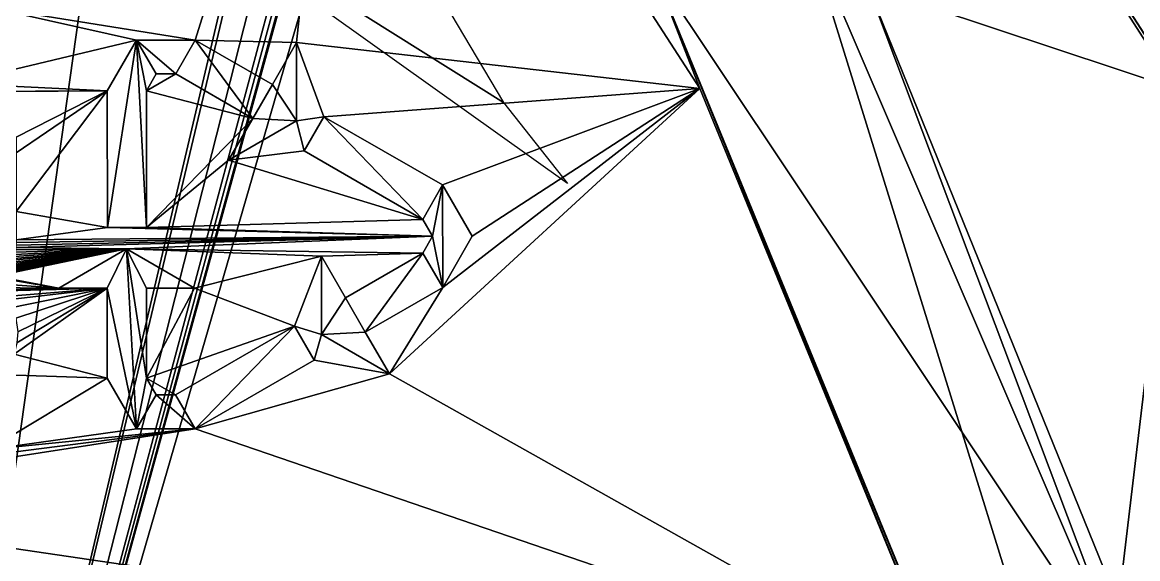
# Model space of a CAD drawing. Header units: millimetres. Extents: x -228 to 228, y -204 to 237.
# Drawn here: x 30.94 to 45.28, y 14.67 to 21.57 of the extents above; entities that cross this region are included whole.
import ezdxf

# ---------------------------------------------------------------- set-up
doc = ezdxf.new("R2010")
doc.units = ezdxf.units.MM
doc.header["$LTSCALE"] = 127.314815
for name, color, linetype in [('1821', 7, 'CONTINUOUS'), ('2391', 7, 'CONTINUOUS'), ('2468', 7, 'CONTINUOUS'), ('5003', 7, 'CONTINUOUS'), ('5004', 7, 'CONTINUOUS'), ('5093', 7, 'CONTINUOUS'), ('5139', 7, 'CONTINUOUS'), ('5140', 7, 'CONTINUOUS'), ('5155', 7, 'CONTINUOUS'), ('5322', 7, 'CONTINUOUS'), ('5323', 7, 'CONTINUOUS'), ('5324', 7, 'CONTINUOUS'), ('5325', 7, 'CONTINUOUS'), ('5326', 7, 'CONTINUOUS'), ('5327', 7, 'CONTINUOUS'), ('5328', 7, 'CONTINUOUS'), ('5329', 7, 'CONTINUOUS'), ('5330', 7, 'CONTINUOUS'), ('5331', 7, 'CONTINUOUS'), ('5332', 7, 'CONTINUOUS'), ('5333', 7, 'CONTINUOUS'), ('5334', 7, 'CONTINUOUS'), ('5335', 7, 'CONTINUOUS'), ('5336', 7, 'CONTINUOUS'), ('5337', 7, 'CONTINUOUS'), ('5338', 7, 'CONTINUOUS'), ('5339', 7, 'CONTINUOUS'), ('5340', 7, 'CONTINUOUS'), ('5341', 7, 'CONTINUOUS'), ('5342', 7, 'CONTINUOUS'), ('5343', 7, 'CONTINUOUS'), ('5344', 7, 'CONTINUOUS'), ('5345', 7, 'CONTINUOUS'), ('5346', 7, 'CONTINUOUS'), ('5347', 7, 'CONTINUOUS'), ('5348', 7, 'CONTINUOUS'), ('5349', 7, 'CONTINUOUS'), ('5350', 7, 'CONTINUOUS'), ('5351', 7, 'CONTINUOUS'), ('5352', 7, 'CONTINUOUS'), ('5353', 7, 'CONTINUOUS'), ('5354', 7, 'CONTINUOUS'), ('5355', 7, 'CONTINUOUS')]:
    doc.layers.add(name, color=color, linetype=linetype)

msp = doc.modelspace()

# ---------------------------------------------------------------- linework, layer by layer
at = {"layer": '1821', "color": 5, "linetype": 'Continuous'}
msp.add_3dface([(100.627, 31.395, 17.1), (-23.625, 19.449, 17.1), (102.627, 31.395, 17.1), (100.627, 31.395, 17.1)], dxfattribs=at)
at = {"layer": '2391', "color": 6, "linetype": 'Continuous'}
for points in [[(36.45, 21.678, 1074.925), (37.127, 20.537, 1074.931), (31.86, 23.841, 1074.155), (36.45, 21.678, 1074.925)], [(37.127, 20.537, 1074.931), (37.951, 19.497, 1074.998), (31.86, 23.841, 1074.155), (37.127, 20.537, 1074.931)]]:
    msp.add_3dface(points, dxfattribs=at)
at = {"layer": '2468', "color": 6, "linetype": 'Continuous'}
for points in [[(31.024, 26.29, 1083.49), (30.14, 18.058, 1075.303), (31.135, 26.448, 1077.078), (31.024, 26.29, 1083.49)], [(29.912, 17.762, 1083.49), (30.026, 17.909, 1079.417), (31.024, 26.29, 1083.49), (29.912, 17.762, 1083.49)], [(30.026, 17.909, 1079.417), (30.14, 18.058, 1075.303), (31.024, 26.29, 1083.49), (30.026, 17.909, 1079.417)]]:
    msp.add_3dface(points, dxfattribs=at)
at = {"layer": '5003', "color": 6, "linetype": 'Continuous'}
for points in [[(29, 2.712, 1039.01), (36.251, 29.051, 1039.01), (37.817, 33.092, 1039.01), (29, 2.712, 1039.01)], [(44.663, 10.998, 1039.01), (29, 2.712, 1039.01), (37.817, 33.092, 1039.01), (44.663, 10.998, 1039.01)], [(45.814, 20.647, 1039.01), (44.663, 10.998, 1039.01), (37.817, 33.092, 1039.01), (45.814, 20.647, 1039.01)], [(30.526, 29.503, 1039.01), (32.556, 27.968, 1039.01), (29, 2.712, 1039.01), (30.526, 29.503, 1039.01)], [(36.123, 28.658, 1039.01), (36.251, 29.051, 1039.01), (29, 2.712, 1039.01), (36.123, 28.658, 1039.01)], [(36.007, 28.525, 1039.01), (36.123, 28.658, 1039.01), (29, 2.712, 1039.01), (36.007, 28.525, 1039.01)], [(35.885, 28.398, 1039.01), (36.007, 28.525, 1039.01), (29, 2.712, 1039.01), (35.885, 28.398, 1039.01)], [(35.058, 28.437, 1039.01), (35.117, 28.383, 1039.01), (29, 2.712, 1039.01), (35.058, 28.437, 1039.01)], [(32.556, 27.968, 1039.01), (35.058, 28.437, 1039.01), (29, 2.712, 1039.01), (32.556, 27.968, 1039.01)], [(35.504, 28.237, 1039.01), (35.885, 28.398, 1039.01), (29, 2.712, 1039.01), (35.504, 28.237, 1039.01)], [(35.117, 28.383, 1039.01), (35.504, 28.237, 1039.01), (29, 2.712, 1039.01), (35.117, 28.383, 1039.01)], [(44.663, 10.998, 1039.01), (45.814, 20.647, 1039.01), (50.629, 10.998, 1039.01), (44.663, 10.998, 1039.01)]]:
    msp.add_3dface(points, dxfattribs=at)
at = {"layer": '5004', "color": 6, "linetype": 'Continuous'}
for points in [[(41.812, 22.032, 1041.01), (45.831, 20.694, 1041.01), (37.836, 33.124, 1041.01), (41.812, 22.032, 1041.01)], [(30.671, 28.538, 1041.01), (20.956, 18.12, 1041.01), (32.655, 27.982, 1041.01), (30.671, 28.538, 1041.01)], [(32.655, 27.982, 1041.01), (20.956, 18.12, 1041.01), (25.724, 21.816, 1041.01), (32.655, 27.982, 1041.01)], [(33.164, 21.341, 1041.01), (35.145, 27.683, 1041.01), (30.504, 21.764, 1041.01), (33.164, 21.341, 1041.01)], [(34.465, 21.307, 1041.01), (35.145, 27.683, 1041.01), (33.164, 21.341, 1041.01), (34.465, 21.307, 1041.01)], [(39.652, 20.719, 1041.01), (35.145, 27.683, 1041.01), (34.465, 21.307, 1041.01), (39.652, 20.719, 1041.01)], [(45.363, 13.262, 1041.01), (45.831, 20.694, 1041.01), (41.812, 22.032, 1041.01), (45.363, 13.262, 1041.01)], [(30.073, 20.782, 1041.01), (32.409, 21.341, 1041.01), (30.504, 21.764, 1041.01), (30.073, 20.782, 1041.01)], [(32.409, 21.341, 1041.01), (33.164, 21.341, 1041.01), (30.504, 21.764, 1041.01), (32.409, 21.341, 1041.01)], [(32.032, 20.686, 1041.01), (32.409, 21.341, 1041.01), (30.073, 20.782, 1041.01), (32.032, 20.686, 1041.01)], [(34.155, 20.769, 1041.01), (34.465, 21.307, 1041.01), (33.164, 21.341, 1041.01), (34.155, 20.769, 1041.01)], [(34.815, 20.353, 1041.01), (39.652, 20.719, 1041.01), (34.465, 21.307, 1041.01), (34.815, 20.353, 1041.01)], [(34.466, 20.301, 1041.01), (34.815, 20.353, 1041.01), (34.465, 21.307, 1041.01), (34.466, 20.301, 1041.01)], [(33.902, 20.332, 1041.01), (32.912, 20.904, 1041.01), (32.537, 20.687, 1041.01), (33.902, 20.332, 1041.01)], [(32.537, 20.687, 1041.01), (32.912, 20.904, 1041.01), (32.662, 20.904, 1041.01), (32.537, 20.687, 1041.01)], [(32.032, 20.686, 1041.01), (30.073, 20.782, 1041.01), (26.499, 20.662, 1041.01), (32.032, 20.686, 1041.01)], [(29.51, 20.669, 1041.01), (32.032, 20.686, 1041.01), (26.499, 20.662, 1041.01), (29.51, 20.669, 1041.01)], [(32.032, 20.686, 1041.01), (29.51, 20.669, 1041.01), (30.86, 20.093, 1041.01), (32.032, 20.686, 1041.01)], [(32.034, 18.931, 1041.01), (32.032, 20.686, 1041.01), (30.86, 19.136, 1041.01), (32.034, 18.931, 1041.01)], [(30.86, 19.89, 1041.01), (32.032, 20.686, 1041.01), (30.86, 20.093, 1041.01), (30.86, 19.89, 1041.01)], [(32.032, 20.686, 1041.01), (30.86, 19.89, 1041.01), (30.86, 19.136, 1041.01), (32.032, 20.686, 1041.01)], [(32.539, 18.932, 1041.01), (33.902, 20.332, 1041.01), (32.537, 20.687, 1041.01), (32.539, 18.932, 1041.01)], [(36.343, 19.477, 1041.01), (39.652, 20.719, 1041.01), (34.815, 20.353, 1041.01), (36.343, 19.477, 1041.01)], [(42.796, 13.04, 1041.01), (39.652, 20.719, 1041.01), (35.659, 17.048, 1041.01), (42.796, 13.04, 1041.01)], [(35.659, 17.048, 1041.01), (39.652, 20.719, 1041.01), (36.345, 18.16, 1041.01), (35.659, 17.048, 1041.01)], [(36.725, 18.819, 1041.01), (39.652, 20.719, 1041.01), (36.343, 19.477, 1041.01), (36.725, 18.819, 1041.01)], [(36.345, 18.16, 1041.01), (39.652, 20.719, 1041.01), (36.725, 18.819, 1041.01), (36.345, 18.16, 1041.01)], [(33.592, 19.795, 1041.01), (33.902, 20.332, 1041.01), (32.539, 18.932, 1041.01), (33.592, 19.795, 1041.01)], [(33.592, 19.795, 1041.01), (34.563, 19.916, 1041.01), (34.466, 20.301, 1041.01), (33.592, 19.795, 1041.01)], [(34.563, 19.916, 1041.01), (34.815, 20.353, 1041.01), (34.466, 20.301, 1041.01), (34.563, 19.916, 1041.01)], [(36.09, 19.034, 1041.01), (33.592, 19.795, 1041.01), (32.539, 18.932, 1041.01), (36.09, 19.034, 1041.01)], [(36.09, 19.034, 1041.01), (34.563, 19.916, 1041.01), (33.592, 19.795, 1041.01), (36.09, 19.034, 1041.01)], [(30.86, 18.77, 1041.01), (32.034, 18.931, 1041.01), (30.86, 19.136, 1041.01), (30.86, 18.77, 1041.01)], [(36.215, 18.818, 1041.01), (32.034, 18.931, 1041.01), (30.86, 18.77, 1041.01), (36.215, 18.818, 1041.01)], [(32.034, 18.931, 1041.01), (36.215, 18.818, 1041.01), (32.539, 18.932, 1041.01), (32.034, 18.931, 1041.01)], [(36.215, 18.818, 1041.01), (36.09, 19.034, 1041.01), (32.539, 18.932, 1041.01), (36.215, 18.818, 1041.01)], [(32.28, 18.654, 1041.01), (36.215, 18.818, 1041.01), (30.856, 18.672, 1041.01), (32.28, 18.654, 1041.01)], [(30.856, 18.672, 1041.01), (36.215, 18.818, 1041.01), (30.858, 18.703, 1041.01), (30.856, 18.672, 1041.01)], [(30.858, 18.703, 1041.01), (36.215, 18.818, 1041.01), (30.86, 18.736, 1041.01), (30.858, 18.703, 1041.01)], [(30.86, 18.736, 1041.01), (36.215, 18.818, 1041.01), (30.86, 18.77, 1041.01), (30.86, 18.736, 1041.01)], [(36.09, 18.601, 1041.01), (36.215, 18.818, 1041.01), (32.28, 18.654, 1041.01), (36.09, 18.601, 1041.01)], [(31.41, 18.15, 1041.01), (32.28, 18.654, 1041.01), (30.595, 18.303, 1041.01), (31.41, 18.15, 1041.01)], [(30.595, 18.303, 1041.01), (32.28, 18.654, 1041.01), (30.618, 18.308, 1041.01), (30.595, 18.303, 1041.01)], [(30.618, 18.308, 1041.01), (32.28, 18.654, 1041.01), (30.639, 18.314, 1041.01), (30.618, 18.308, 1041.01)], [(30.639, 18.314, 1041.01), (32.28, 18.654, 1041.01), (30.659, 18.322, 1041.01), (30.639, 18.314, 1041.01)], [(30.659, 18.322, 1041.01), (32.28, 18.654, 1041.01), (30.678, 18.331, 1041.01), (30.659, 18.322, 1041.01)], [(30.678, 18.331, 1041.01), (32.28, 18.654, 1041.01), (30.695, 18.34, 1041.01), (30.678, 18.331, 1041.01)], [(30.695, 18.34, 1041.01), (32.28, 18.654, 1041.01), (30.712, 18.351, 1041.01), (30.695, 18.34, 1041.01)], [(30.712, 18.351, 1041.01), (32.28, 18.654, 1041.01), (30.727, 18.363, 1041.01), (30.712, 18.351, 1041.01)], [(30.727, 18.363, 1041.01), (32.28, 18.654, 1041.01), (30.742, 18.376, 1041.01), (30.727, 18.363, 1041.01)], [(30.742, 18.376, 1041.01), (32.28, 18.654, 1041.01), (30.755, 18.391, 1041.01), (30.742, 18.376, 1041.01)], [(30.755, 18.391, 1041.01), (32.28, 18.654, 1041.01), (30.768, 18.406, 1041.01), (30.755, 18.391, 1041.01)], [(30.768, 18.406, 1041.01), (32.28, 18.654, 1041.01), (30.78, 18.423, 1041.01), (30.768, 18.406, 1041.01)], [(30.78, 18.423, 1041.01), (32.28, 18.654, 1041.01), (30.792, 18.443, 1041.01), (30.78, 18.423, 1041.01)], [(30.792, 18.443, 1041.01), (32.28, 18.654, 1041.01), (30.804, 18.463, 1041.01), (30.792, 18.443, 1041.01)], [(30.804, 18.463, 1041.01), (32.28, 18.654, 1041.01), (30.813, 18.485, 1041.01), (30.804, 18.463, 1041.01)], [(30.813, 18.485, 1041.01), (32.28, 18.654, 1041.01), (30.822, 18.508, 1041.01), (30.813, 18.485, 1041.01)], [(30.822, 18.508, 1041.01), (32.28, 18.654, 1041.01), (30.83, 18.532, 1041.01), (30.822, 18.508, 1041.01)], [(30.83, 18.532, 1041.01), (32.28, 18.654, 1041.01), (30.837, 18.557, 1041.01), (30.83, 18.532, 1041.01)], [(30.837, 18.557, 1041.01), (32.28, 18.654, 1041.01), (30.843, 18.584, 1041.01), (30.837, 18.557, 1041.01)], [(30.843, 18.584, 1041.01), (32.28, 18.654, 1041.01), (30.848, 18.612, 1041.01), (30.843, 18.584, 1041.01)], [(30.848, 18.612, 1041.01), (32.28, 18.654, 1041.01), (30.853, 18.641, 1041.01), (30.848, 18.612, 1041.01)], [(30.853, 18.641, 1041.01), (32.28, 18.654, 1041.01), (30.856, 18.672, 1041.01), (30.853, 18.641, 1041.01)], [(34.785, 18.563, 1041.01), (36.09, 18.601, 1041.01), (32.28, 18.654, 1041.01), (34.785, 18.563, 1041.01)], [(33.155, 18.15, 1041.01), (34.785, 18.563, 1041.01), (32.28, 18.654, 1041.01), (33.155, 18.15, 1041.01)], [(34.785, 18.563, 1041.01), (33.155, 18.15, 1041.01), (34.441, 17.663, 1041.01), (34.785, 18.563, 1041.01)], [(34.785, 17.553, 1041.01), (34.785, 18.563, 1041.01), (34.441, 17.663, 1041.01), (34.785, 17.553, 1041.01)], [(35.095, 18.027, 1041.01), (36.09, 18.601, 1041.01), (34.785, 18.563, 1041.01), (35.095, 18.027, 1041.01)], [(31.41, 18.15, 1041.01), (29.87, 18.261, 1041.01), (26.93, 18.188, 1041.01), (31.41, 18.15, 1041.01)], [(29.87, 18.261, 1041.01), (31.41, 18.15, 1041.01), (30.546, 18.297, 1041.01), (29.87, 18.261, 1041.01)], [(30.546, 18.297, 1041.01), (31.41, 18.15, 1041.01), (30.571, 18.3, 1041.01), (30.546, 18.297, 1041.01)], [(30.571, 18.3, 1041.01), (31.41, 18.15, 1041.01), (30.595, 18.303, 1041.01), (30.571, 18.3, 1041.01)], [(31.41, 18.15, 1041.01), (26.93, 18.188, 1041.01), (26.93, 18.019, 1041.01), (31.41, 18.15, 1041.01)], [(32.03, 18.15, 1041.01), (31.41, 18.15, 1041.01), (26.93, 18.019, 1041.01), (32.03, 18.15, 1041.01)], [(30.516, 18.024, 1041.01), (32.03, 18.15, 1041.01), (26.93, 18.019, 1041.01), (30.516, 18.024, 1041.01)], [(30.671, 17.993, 1041.01), (32.03, 18.15, 1041.01), (30.516, 18.024, 1041.01), (30.671, 17.993, 1041.01)], [(30.79, 17.898, 1041.01), (32.03, 18.15, 1041.01), (30.671, 17.993, 1041.01), (30.79, 17.898, 1041.01)], [(30.859, 17.766, 1041.01), (32.03, 18.15, 1041.01), (30.79, 17.898, 1041.01), (30.859, 17.766, 1041.01)], [(32.03, 16.993, 1041.01), (32.03, 18.15, 1041.01), (30.835, 17.302, 1041.01), (32.03, 16.993, 1041.01)], [(30.835, 17.302, 1041.01), (32.03, 18.15, 1041.01), (30.872, 17.449, 1041.01), (30.835, 17.302, 1041.01)], [(30.883, 17.59, 1041.01), (32.03, 18.15, 1041.01), (30.859, 17.766, 1041.01), (30.883, 17.59, 1041.01)], [(30.872, 17.449, 1041.01), (32.03, 18.15, 1041.01), (30.883, 17.59, 1041.01), (30.872, 17.449, 1041.01)], [(32.535, 18.15, 1041.01), (32.535, 16.993, 1041.01), (33.155, 18.15, 1041.01), (32.535, 18.15, 1041.01)], [(33.155, 18.15, 1041.01), (32.535, 16.993, 1041.01), (34.441, 17.663, 1041.01), (33.155, 18.15, 1041.01)], [(35.35, 17.585, 1041.01), (35.659, 17.048, 1041.01), (36.345, 18.16, 1041.01), (35.35, 17.585, 1041.01)], [(34.441, 17.663, 1041.01), (32.535, 16.993, 1041.01), (32.91, 16.777, 1041.01), (34.441, 17.663, 1041.01)], [(34.694, 17.226, 1041.01), (34.785, 17.553, 1041.01), (34.441, 17.663, 1041.01), (34.694, 17.226, 1041.01)], [(35.659, 17.048, 1041.01), (34.785, 17.553, 1041.01), (34.694, 17.226, 1041.01), (35.659, 17.048, 1041.01)], [(32.03, 16.993, 1041.01), (30.835, 17.302, 1041.01), (30.073, 17.058, 1041.01), (32.03, 16.993, 1041.01)], [(33.163, 16.34, 1041.01), (35.659, 17.048, 1041.01), (34.694, 17.226, 1041.01), (33.163, 16.34, 1041.01)], [(30.504, 16.076, 1041.01), (32.03, 16.993, 1041.01), (30.073, 17.058, 1041.01), (30.504, 16.076, 1041.01)], [(32.408, 16.339, 1041.01), (32.03, 16.993, 1041.01), (30.504, 16.076, 1041.01), (32.408, 16.339, 1041.01)], [(32.91, 16.777, 1041.01), (32.535, 16.993, 1041.01), (32.66, 16.777, 1041.01), (32.91, 16.777, 1041.01)], [(42.796, 13.04, 1041.01), (35.659, 17.048, 1041.01), (33.163, 16.34, 1041.01), (42.796, 13.04, 1041.01)], [(42.796, 13.04, 1041.01), (33.163, 16.34, 1041.01), (26.93, 15.375, 1041.01), (42.796, 13.04, 1041.01)], [(33.163, 16.34, 1041.01), (30.504, 16.076, 1041.01), (26.93, 15.544, 1041.01), (33.163, 16.34, 1041.01)], [(26.93, 15.375, 1041.01), (33.163, 16.34, 1041.01), (26.93, 15.544, 1041.01), (26.93, 15.375, 1041.01)], [(33.163, 16.34, 1041.01), (32.408, 16.339, 1041.01), (30.504, 16.076, 1041.01), (33.163, 16.34, 1041.01)], [(24.565, 11.823, 1041.01), (42.796, 13.04, 1041.01), (26.93, 15.375, 1041.01), (24.565, 11.823, 1041.01)]]:
    msp.add_3dface(points, dxfattribs=at)
at = {"layer": '5093', "color": 6, "linetype": 'Continuous'}
for points in [[(40.57, 23.831, 1053.066), (39.062, 22.232, 1052.881), (45.198, 13.041, 1053.635), (40.57, 23.831, 1053.066)], [(39.062, 22.232, 1052.881), (43.446, 11.549, 1053.42), (45.198, 13.041, 1053.635), (39.062, 22.232, 1052.881)]]:
    msp.add_3dface(points, dxfattribs=at)
at = {"layer": '5139', "color": 6, "linetype": 'Continuous'}
for points in [[(41.812, 22.032, 1041.01), (40.57, 23.831, 1053.066), (45.198, 13.041, 1053.635), (41.812, 22.032, 1041.01)], [(45.363, 13.262, 1041.01), (41.812, 22.032, 1041.01), (45.198, 13.041, 1053.635), (45.363, 13.262, 1041.01)]]:
    msp.add_3dface(points, dxfattribs=at)
at = {"layer": '5140', "color": 6, "linetype": 'Continuous'}
for points in [[(35.145, 27.683, 1041.01), (39.652, 20.719, 1041.01), (39.062, 22.232, 1052.881), (35.145, 27.683, 1041.01)], [(39.652, 20.719, 1041.01), (42.796, 13.04, 1041.01), (39.062, 22.232, 1052.881), (39.652, 20.719, 1041.01)], [(39.062, 22.232, 1052.881), (42.796, 13.04, 1041.01), (43.13, 12.301, 1047.385), (39.062, 22.232, 1052.881)], [(43.446, 11.549, 1053.42), (39.062, 22.232, 1052.881), (43.13, 12.301, 1047.385), (43.446, 11.549, 1053.42)]]:
    msp.add_3dface(points, dxfattribs=at)
at = {"layer": '5155', "color": 6, "linetype": 'Continuous'}
for points in [[(45.831, 20.694, 1041.01), (37.817, 33.092, 1039.01), (37.836, 33.124, 1041.01), (45.831, 20.694, 1041.01)], [(45.831, 20.694, 1041.01), (45.814, 20.647, 1039.01), (37.817, 33.092, 1039.01), (45.831, 20.694, 1041.01)]]:
    msp.add_3dface(points, dxfattribs=at)
at = {"layer": '5322', "color": 6, "linetype": 'Continuous'}
for points in [[(32.032, 20.686, 1041.11), (32.034, 18.931, 1041.11), (32.409, 21.341, 1041.11), (32.032, 20.686, 1041.11)], [(32.034, 18.931, 1041.11), (32.539, 18.932, 1041.11), (32.409, 21.341, 1041.11), (32.034, 18.931, 1041.11)], [(32.662, 20.904, 1041.11), (32.912, 20.904, 1041.11), (32.409, 21.341, 1041.11), (32.662, 20.904, 1041.11)], [(32.409, 21.341, 1041.11), (32.912, 20.904, 1041.11), (33.164, 21.341, 1041.11), (32.409, 21.341, 1041.11)], [(32.537, 20.687, 1041.11), (32.662, 20.904, 1041.11), (32.409, 21.341, 1041.11), (32.537, 20.687, 1041.11)], [(32.539, 18.932, 1041.11), (32.537, 20.687, 1041.11), (32.409, 21.341, 1041.11), (32.539, 18.932, 1041.11)], [(33.164, 21.341, 1041.11), (32.912, 20.904, 1041.11), (33.902, 20.332, 1041.11), (33.164, 21.341, 1041.11)], [(34.155, 20.769, 1041.11), (33.164, 21.341, 1041.11), (33.902, 20.332, 1041.11), (34.155, 20.769, 1041.11)], [(34.465, 21.307, 1041.11), (34.155, 20.769, 1041.11), (34.466, 20.301, 1041.11), (34.465, 21.307, 1041.11)], [(34.466, 20.301, 1041.11), (34.155, 20.769, 1041.11), (33.902, 20.332, 1041.11), (34.466, 20.301, 1041.11)], [(33.592, 19.795, 1041.11), (34.466, 20.301, 1041.11), (33.902, 20.332, 1041.11), (33.592, 19.795, 1041.11)], [(34.563, 19.916, 1041.11), (36.09, 19.034, 1041.11), (34.815, 20.353, 1041.11), (34.563, 19.916, 1041.11)], [(34.815, 20.353, 1041.11), (36.09, 19.034, 1041.11), (36.343, 19.477, 1041.11), (34.815, 20.353, 1041.11)], [(36.09, 19.034, 1041.11), (36.215, 18.818, 1041.11), (36.343, 19.477, 1041.11), (36.09, 19.034, 1041.11)], [(36.343, 19.477, 1041.11), (36.215, 18.818, 1041.11), (36.345, 18.16, 1041.11), (36.343, 19.477, 1041.11)], [(36.725, 18.819, 1041.11), (36.343, 19.477, 1041.11), (36.345, 18.16, 1041.11), (36.725, 18.819, 1041.11)], [(36.215, 18.818, 1041.11), (36.09, 18.601, 1041.11), (36.345, 18.16, 1041.11), (36.215, 18.818, 1041.11)], [(31.41, 18.15, 1041.11), (32.03, 18.15, 1041.11), (32.28, 18.654, 1041.11), (31.41, 18.15, 1041.11)], [(32.03, 18.15, 1041.11), (32.408, 16.339, 1041.11), (32.28, 18.654, 1041.11), (32.03, 18.15, 1041.11)], [(32.408, 16.339, 1041.11), (32.535, 16.993, 1041.11), (32.28, 18.654, 1041.11), (32.408, 16.339, 1041.11)], [(32.28, 18.654, 1041.11), (32.535, 16.993, 1041.11), (32.535, 18.15, 1041.11), (32.28, 18.654, 1041.11)], [(33.155, 18.15, 1041.11), (32.28, 18.654, 1041.11), (32.535, 18.15, 1041.11), (33.155, 18.15, 1041.11)], [(34.785, 18.563, 1041.11), (34.785, 17.553, 1041.11), (35.095, 18.027, 1041.11), (34.785, 18.563, 1041.11)], [(35.35, 17.585, 1041.11), (36.09, 18.601, 1041.11), (35.095, 18.027, 1041.11), (35.35, 17.585, 1041.11)], [(36.345, 18.16, 1041.11), (36.09, 18.601, 1041.11), (35.35, 17.585, 1041.11), (36.345, 18.16, 1041.11)], [(32.03, 16.993, 1041.11), (32.408, 16.339, 1041.11), (32.03, 18.15, 1041.11), (32.03, 16.993, 1041.11)], [(34.785, 17.553, 1041.11), (35.35, 17.585, 1041.11), (35.095, 18.027, 1041.11), (34.785, 17.553, 1041.11)], [(34.441, 17.663, 1041.11), (32.91, 16.777, 1041.11), (33.163, 16.34, 1041.11), (34.441, 17.663, 1041.11)], [(34.694, 17.226, 1041.11), (34.441, 17.663, 1041.11), (33.163, 16.34, 1041.11), (34.694, 17.226, 1041.11)], [(35.659, 17.048, 1041.11), (35.35, 17.585, 1041.11), (34.785, 17.553, 1041.11), (35.659, 17.048, 1041.11)], [(32.66, 16.777, 1041.11), (32.535, 16.993, 1041.11), (32.408, 16.339, 1041.11), (32.66, 16.777, 1041.11)], [(33.163, 16.34, 1041.11), (32.66, 16.777, 1041.11), (32.408, 16.339, 1041.11), (33.163, 16.34, 1041.11)], [(32.91, 16.777, 1041.11), (32.66, 16.777, 1041.11), (33.163, 16.34, 1041.11), (32.91, 16.777, 1041.11)]]:
    msp.add_3dface(points, dxfattribs=at)
at = {"layer": '5323', "color": 6, "linetype": 'Continuous'}
for points in [[(36.09, 18.601, 1041.01), (35.095, 18.027, 1041.01), (36.09, 18.601, 1041.11), (36.09, 18.601, 1041.01)], [(36.09, 18.601, 1041.11), (35.095, 18.027, 1041.01), (35.095, 18.027, 1041.11), (36.09, 18.601, 1041.11)]]:
    msp.add_3dface(points, dxfattribs=at)
at = {"layer": '5324', "color": 6, "linetype": 'Continuous'}
for points in [[(35.095, 18.027, 1041.01), (34.785, 18.563, 1041.01), (35.095, 18.027, 1041.11), (35.095, 18.027, 1041.01)], [(34.785, 18.563, 1041.01), (34.785, 18.563, 1041.11), (35.095, 18.027, 1041.11), (34.785, 18.563, 1041.01)]]:
    msp.add_3dface(points, dxfattribs=at)
at = {"layer": '5325', "color": 6, "linetype": 'Continuous'}
for points in [[(34.785, 18.563, 1041.01), (34.785, 17.553, 1041.01), (34.785, 18.563, 1041.11), (34.785, 18.563, 1041.01)], [(34.785, 17.553, 1041.01), (34.785, 17.553, 1041.11), (34.785, 18.563, 1041.11), (34.785, 17.553, 1041.01)]]:
    msp.add_3dface(points, dxfattribs=at)
at = {"layer": '5326', "color": 6, "linetype": 'Continuous'}
for points in [[(34.785, 17.553, 1041.01), (35.659, 17.048, 1041.01), (34.785, 17.553, 1041.11), (34.785, 17.553, 1041.01)], [(35.659, 17.048, 1041.01), (35.659, 17.048, 1041.11), (34.785, 17.553, 1041.11), (35.659, 17.048, 1041.01)]]:
    msp.add_3dface(points, dxfattribs=at)
at = {"layer": '5327', "color": 6, "linetype": 'Continuous'}
for points in [[(35.659, 17.048, 1041.01), (35.35, 17.585, 1041.01), (35.659, 17.048, 1041.11), (35.659, 17.048, 1041.01)], [(35.35, 17.585, 1041.01), (35.35, 17.585, 1041.11), (35.659, 17.048, 1041.11), (35.35, 17.585, 1041.01)]]:
    msp.add_3dface(points, dxfattribs=at)
at = {"layer": '5328', "color": 6, "linetype": 'Continuous'}
for points in [[(35.35, 17.585, 1041.01), (36.345, 18.16, 1041.01), (35.35, 17.585, 1041.11), (35.35, 17.585, 1041.01)], [(36.345, 18.16, 1041.01), (36.345, 18.16, 1041.11), (35.35, 17.585, 1041.11), (36.345, 18.16, 1041.01)]]:
    msp.add_3dface(points, dxfattribs=at)
at = {"layer": '5329', "color": 6, "linetype": 'Continuous'}
for points in [[(36.725, 18.819, 1041.01), (36.343, 19.477, 1041.01), (36.725, 18.819, 1041.11), (36.725, 18.819, 1041.01)], [(36.343, 19.477, 1041.01), (36.343, 19.477, 1041.11), (36.725, 18.819, 1041.11), (36.343, 19.477, 1041.01)], [(36.345, 18.16, 1041.01), (36.725, 18.819, 1041.01), (36.345, 18.16, 1041.11), (36.345, 18.16, 1041.01)], [(36.725, 18.819, 1041.01), (36.725, 18.819, 1041.11), (36.345, 18.16, 1041.11), (36.725, 18.819, 1041.01)]]:
    msp.add_3dface(points, dxfattribs=at)
at = {"layer": '5330', "color": 6, "linetype": 'Continuous'}
for points in [[(36.343, 19.477, 1041.01), (34.815, 20.353, 1041.01), (36.343, 19.477, 1041.11), (36.343, 19.477, 1041.01)], [(34.815, 20.353, 1041.01), (34.815, 20.353, 1041.11), (36.343, 19.477, 1041.11), (34.815, 20.353, 1041.01)]]:
    msp.add_3dface(points, dxfattribs=at)
at = {"layer": '5331', "color": 6, "linetype": 'Continuous'}
for points in [[(34.815, 20.353, 1041.01), (34.563, 19.916, 1041.01), (34.815, 20.353, 1041.11), (34.815, 20.353, 1041.01)], [(34.563, 19.916, 1041.01), (34.563, 19.916, 1041.11), (34.815, 20.353, 1041.11), (34.563, 19.916, 1041.01)]]:
    msp.add_3dface(points, dxfattribs=at)
at = {"layer": '5332', "color": 6, "linetype": 'Continuous'}
for points in [[(34.563, 19.916, 1041.01), (36.09, 19.034, 1041.01), (34.563, 19.916, 1041.11), (34.563, 19.916, 1041.01)], [(36.09, 19.034, 1041.01), (36.09, 19.034, 1041.11), (34.563, 19.916, 1041.11), (36.09, 19.034, 1041.01)]]:
    msp.add_3dface(points, dxfattribs=at)
at = {"layer": '5333', "color": 6, "linetype": 'Continuous'}
for points in [[(36.09, 19.034, 1041.01), (36.215, 18.818, 1041.01), (36.09, 19.034, 1041.11), (36.09, 19.034, 1041.01)], [(36.215, 18.818, 1041.01), (36.215, 18.818, 1041.11), (36.09, 19.034, 1041.11), (36.215, 18.818, 1041.01)], [(36.215, 18.818, 1041.01), (36.09, 18.601, 1041.01), (36.215, 18.818, 1041.11), (36.215, 18.818, 1041.01)], [(36.09, 18.601, 1041.01), (36.09, 18.601, 1041.11), (36.215, 18.818, 1041.11), (36.09, 18.601, 1041.01)]]:
    msp.add_3dface(points, dxfattribs=at)
at = {"layer": '5334', "color": 6, "linetype": 'Continuous'}
for points in [[(32.535, 16.993, 1041.01), (32.535, 18.15, 1041.01), (32.535, 16.993, 1041.11), (32.535, 16.993, 1041.01)], [(32.535, 16.993, 1041.11), (32.535, 18.15, 1041.01), (32.535, 18.15, 1041.11), (32.535, 16.993, 1041.11)]]:
    msp.add_3dface(points, dxfattribs=at)
at = {"layer": '5335', "color": 6, "linetype": 'Continuous'}
for points in [[(32.535, 18.15, 1041.01), (33.155, 18.15, 1041.01), (32.535, 18.15, 1041.11), (32.535, 18.15, 1041.01)], [(33.155, 18.15, 1041.01), (33.155, 18.15, 1041.11), (32.535, 18.15, 1041.11), (33.155, 18.15, 1041.01)]]:
    msp.add_3dface(points, dxfattribs=at)
at = {"layer": '5336', "color": 6, "linetype": 'Continuous'}
for points in [[(33.155, 18.15, 1041.01), (32.28, 18.654, 1041.01), (33.155, 18.15, 1041.11), (33.155, 18.15, 1041.01)], [(32.28, 18.654, 1041.01), (32.28, 18.654, 1041.11), (33.155, 18.15, 1041.11), (32.28, 18.654, 1041.01)]]:
    msp.add_3dface(points, dxfattribs=at)
at = {"layer": '5337', "color": 6, "linetype": 'Continuous'}
for points in [[(32.28, 18.654, 1041.01), (31.41, 18.15, 1041.01), (32.28, 18.654, 1041.11), (32.28, 18.654, 1041.01)], [(31.41, 18.15, 1041.01), (31.41, 18.15, 1041.11), (32.28, 18.654, 1041.11), (31.41, 18.15, 1041.01)]]:
    msp.add_3dface(points, dxfattribs=at)
at = {"layer": '5338', "color": 6, "linetype": 'Continuous'}
for points in [[(31.41, 18.15, 1041.01), (32.03, 18.15, 1041.01), (31.41, 18.15, 1041.11), (31.41, 18.15, 1041.01)], [(32.03, 18.15, 1041.01), (32.03, 18.15, 1041.11), (31.41, 18.15, 1041.11), (32.03, 18.15, 1041.01)]]:
    msp.add_3dface(points, dxfattribs=at)
at = {"layer": '5339', "color": 6, "linetype": 'Continuous'}
for points in [[(32.03, 18.15, 1041.01), (32.03, 16.993, 1041.01), (32.03, 18.15, 1041.11), (32.03, 18.15, 1041.01)], [(32.03, 16.993, 1041.01), (32.03, 16.993, 1041.11), (32.03, 18.15, 1041.11), (32.03, 16.993, 1041.01)]]:
    msp.add_3dface(points, dxfattribs=at)
at = {"layer": '5340', "color": 6, "linetype": 'Continuous'}
for points in [[(32.03, 16.993, 1041.01), (32.408, 16.339, 1041.01), (32.03, 16.993, 1041.11), (32.03, 16.993, 1041.01)], [(32.408, 16.339, 1041.01), (32.408, 16.339, 1041.11), (32.03, 16.993, 1041.11), (32.408, 16.339, 1041.01)], [(32.408, 16.339, 1041.01), (33.163, 16.34, 1041.01), (32.408, 16.339, 1041.11), (32.408, 16.339, 1041.01)], [(33.163, 16.34, 1041.01), (33.163, 16.34, 1041.11), (32.408, 16.339, 1041.11), (33.163, 16.34, 1041.01)]]:
    msp.add_3dface(points, dxfattribs=at)
at = {"layer": '5341', "color": 6, "linetype": 'Continuous'}
for points in [[(33.163, 16.34, 1041.01), (34.694, 17.226, 1041.01), (33.163, 16.34, 1041.11), (33.163, 16.34, 1041.01)], [(34.694, 17.226, 1041.01), (34.694, 17.226, 1041.11), (33.163, 16.34, 1041.11), (34.694, 17.226, 1041.01)]]:
    msp.add_3dface(points, dxfattribs=at)
at = {"layer": '5342', "color": 6, "linetype": 'Continuous'}
for points in [[(34.694, 17.226, 1041.01), (34.441, 17.663, 1041.01), (34.694, 17.226, 1041.11), (34.694, 17.226, 1041.01)], [(34.441, 17.663, 1041.01), (34.441, 17.663, 1041.11), (34.694, 17.226, 1041.11), (34.441, 17.663, 1041.01)]]:
    msp.add_3dface(points, dxfattribs=at)
at = {"layer": '5343', "color": 6, "linetype": 'Continuous'}
for points in [[(34.441, 17.663, 1041.01), (32.91, 16.777, 1041.01), (34.441, 17.663, 1041.11), (34.441, 17.663, 1041.01)], [(32.91, 16.777, 1041.01), (32.91, 16.777, 1041.11), (34.441, 17.663, 1041.11), (32.91, 16.777, 1041.01)]]:
    msp.add_3dface(points, dxfattribs=at)
at = {"layer": '5344', "color": 6, "linetype": 'Continuous'}
for points in [[(32.66, 16.777, 1041.01), (32.535, 16.993, 1041.01), (32.66, 16.777, 1041.11), (32.66, 16.777, 1041.01)], [(32.535, 16.993, 1041.01), (32.535, 16.993, 1041.11), (32.66, 16.777, 1041.11), (32.535, 16.993, 1041.01)], [(32.91, 16.777, 1041.01), (32.66, 16.777, 1041.01), (32.91, 16.777, 1041.11), (32.91, 16.777, 1041.01)], [(32.66, 16.777, 1041.01), (32.66, 16.777, 1041.11), (32.91, 16.777, 1041.11), (32.66, 16.777, 1041.01)]]:
    msp.add_3dface(points, dxfattribs=at)
at = {"layer": '5345', "color": 6, "linetype": 'Continuous'}
for points in [[(32.912, 20.904, 1041.01), (33.902, 20.332, 1041.01), (32.912, 20.904, 1041.11), (32.912, 20.904, 1041.01)], [(32.912, 20.904, 1041.11), (33.902, 20.332, 1041.01), (33.902, 20.332, 1041.11), (32.912, 20.904, 1041.11)]]:
    msp.add_3dface(points, dxfattribs=at)
at = {"layer": '5346', "color": 6, "linetype": 'Continuous'}
for points in [[(33.902, 20.332, 1041.01), (33.592, 19.795, 1041.01), (33.902, 20.332, 1041.11), (33.902, 20.332, 1041.01)], [(33.592, 19.795, 1041.01), (33.592, 19.795, 1041.11), (33.902, 20.332, 1041.11), (33.592, 19.795, 1041.01)]]:
    msp.add_3dface(points, dxfattribs=at)
at = {"layer": '5347', "color": 6, "linetype": 'Continuous'}
for points in [[(33.592, 19.795, 1041.01), (34.466, 20.301, 1041.01), (33.592, 19.795, 1041.11), (33.592, 19.795, 1041.01)], [(34.466, 20.301, 1041.01), (34.466, 20.301, 1041.11), (33.592, 19.795, 1041.11), (34.466, 20.301, 1041.01)]]:
    msp.add_3dface(points, dxfattribs=at)
at = {"layer": '5348', "color": 6, "linetype": 'Continuous'}
for points in [[(34.466, 20.301, 1041.01), (34.465, 21.307, 1041.01), (34.466, 20.301, 1041.11), (34.466, 20.301, 1041.01)], [(34.465, 21.307, 1041.01), (34.465, 21.307, 1041.11), (34.466, 20.301, 1041.11), (34.465, 21.307, 1041.01)]]:
    msp.add_3dface(points, dxfattribs=at)
at = {"layer": '5349', "color": 6, "linetype": 'Continuous'}
for points in [[(34.465, 21.307, 1041.01), (34.155, 20.769, 1041.01), (34.465, 21.307, 1041.11), (34.465, 21.307, 1041.01)], [(34.155, 20.769, 1041.01), (34.155, 20.769, 1041.11), (34.465, 21.307, 1041.11), (34.155, 20.769, 1041.01)]]:
    msp.add_3dface(points, dxfattribs=at)
at = {"layer": '5350', "color": 6, "linetype": 'Continuous'}
for points in [[(34.155, 20.769, 1041.01), (33.164, 21.341, 1041.01), (34.155, 20.769, 1041.11), (34.155, 20.769, 1041.01)], [(33.164, 21.341, 1041.01), (33.164, 21.341, 1041.11), (34.155, 20.769, 1041.11), (33.164, 21.341, 1041.01)]]:
    msp.add_3dface(points, dxfattribs=at)
at = {"layer": '5351', "color": 6, "linetype": 'Continuous'}
for points in [[(32.409, 21.341, 1041.01), (32.032, 20.686, 1041.01), (32.409, 21.341, 1041.11), (32.409, 21.341, 1041.01)], [(32.032, 20.686, 1041.01), (32.032, 20.686, 1041.11), (32.409, 21.341, 1041.11), (32.032, 20.686, 1041.01)], [(33.164, 21.341, 1041.01), (32.409, 21.341, 1041.01), (33.164, 21.341, 1041.11), (33.164, 21.341, 1041.01)], [(32.409, 21.341, 1041.01), (32.409, 21.341, 1041.11), (33.164, 21.341, 1041.11), (32.409, 21.341, 1041.01)]]:
    msp.add_3dface(points, dxfattribs=at)
at = {"layer": '5352', "color": 6, "linetype": 'Continuous'}
for points in [[(32.032, 20.686, 1041.01), (32.034, 18.931, 1041.01), (32.032, 20.686, 1041.11), (32.032, 20.686, 1041.01)], [(32.034, 18.931, 1041.01), (32.034, 18.931, 1041.11), (32.032, 20.686, 1041.11), (32.034, 18.931, 1041.01)]]:
    msp.add_3dface(points, dxfattribs=at)
at = {"layer": '5353', "color": 6, "linetype": 'Continuous'}
for points in [[(32.034, 18.931, 1041.01), (32.539, 18.932, 1041.01), (32.034, 18.931, 1041.11), (32.034, 18.931, 1041.01)], [(32.539, 18.932, 1041.01), (32.539, 18.932, 1041.11), (32.034, 18.931, 1041.11), (32.539, 18.932, 1041.01)]]:
    msp.add_3dface(points, dxfattribs=at)
at = {"layer": '5354', "color": 6, "linetype": 'Continuous'}
for points in [[(32.539, 18.932, 1041.01), (32.537, 20.687, 1041.01), (32.539, 18.932, 1041.11), (32.539, 18.932, 1041.01)], [(32.537, 20.687, 1041.01), (32.537, 20.687, 1041.11), (32.539, 18.932, 1041.11), (32.537, 20.687, 1041.01)]]:
    msp.add_3dface(points, dxfattribs=at)
at = {"layer": '5355', "color": 6, "linetype": 'Continuous'}
for points in [[(32.537, 20.687, 1041.01), (32.662, 20.904, 1041.01), (32.537, 20.687, 1041.11), (32.537, 20.687, 1041.01)], [(32.662, 20.904, 1041.01), (32.662, 20.904, 1041.11), (32.537, 20.687, 1041.11), (32.662, 20.904, 1041.01)], [(32.662, 20.904, 1041.01), (32.912, 20.904, 1041.01), (32.662, 20.904, 1041.11), (32.662, 20.904, 1041.01)], [(32.912, 20.904, 1041.01), (32.912, 20.904, 1041.11), (32.662, 20.904, 1041.11), (32.912, 20.904, 1041.01)]]:
    msp.add_3dface(points, dxfattribs=at)

doc.saveas('drawing.dxf')
